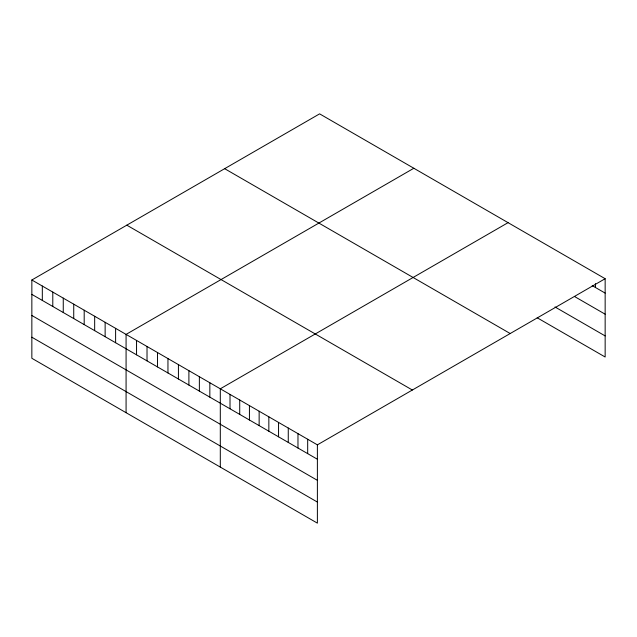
<?xml version="1.0" encoding="UTF-8"?>
<svg xmlns="http://www.w3.org/2000/svg" width="637" height="637" viewBox="0 0 637 637"><rect width="100%" height="100%" fill="white"/><g stroke="black" fill="none" stroke-linecap="round" stroke-linejoin="round"><path stroke-width="0.96" d="M31.85 279.993L317.385 444.849L317.385 523.144L31.85 358.289L31.85 279.993L319.615 113.856L605.15 278.711L605.15 357.007L537.19 317.775M413.843 168.256L126.078 334.393L126.078 412.696M508.063 222.655L220.306 388.793L220.306 467.096M317.385 444.849L605.15 278.711M592.203 285.623L605.15 293.1M574.407 296.444L605.15 314.192M554.994 306.962L605.15 335.922M224.654 168.678L510.189 333.533M126.811 225.164L412.346 390.019M31.85 294.382L317.385 459.237M31.85 315.474L317.385 480.33M31.85 337.204L317.385 502.06M595.444 283.656L595.444 287.494M307.679 439.243L307.679 453.632M297.973 433.638L297.973 448.026M288.266 428.032L288.266 442.42M278.552 422.427L278.552 436.815M268.846 416.821L268.846 431.209M259.14 411.215L259.14 425.604M249.433 405.61L249.433 419.998M239.719 400.004L239.719 414.4M230.013 394.399L230.013 408.795M209.836 382.749L209.836 397.146M199.365 376.706L199.365 391.094M188.894 370.662L188.894 385.051M178.424 364.619L178.424 379.007M167.953 358.575L167.953 372.964M157.49 352.524L157.49 366.92M147.02 346.48L147.02 360.876M136.549 340.437L136.549 354.833M115.608 328.35L115.608 342.738M105.137 322.306L105.137 336.694M94.666 316.263L94.666 330.651M84.195 310.211L84.195 324.607M73.733 304.168L73.733 318.564M63.262 298.124L63.262 312.52M52.791 292.08L52.791 306.469M42.321 286.037L42.321 300.425"/></g></svg>
